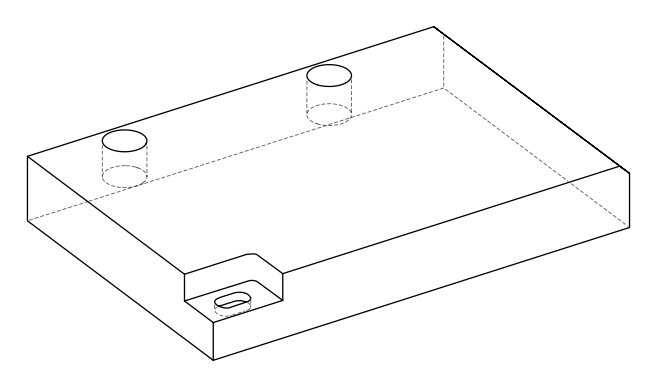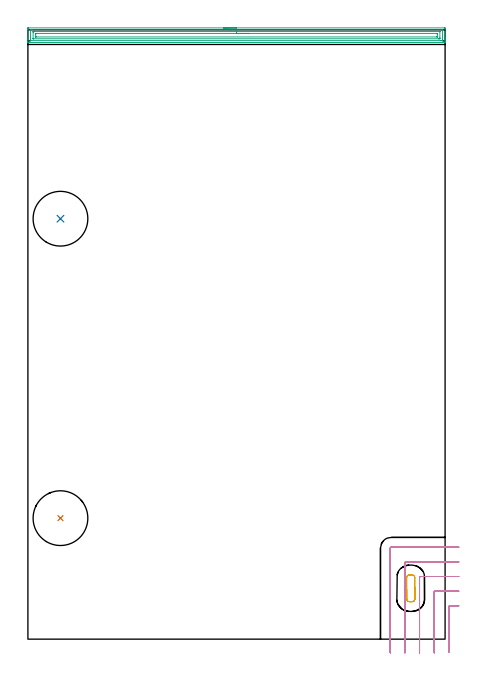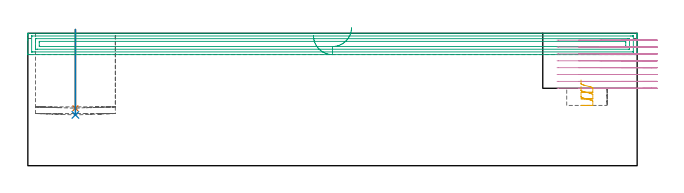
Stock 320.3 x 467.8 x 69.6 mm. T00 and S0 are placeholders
(PLAN: 5 operations, 2 tool changes, 19.5 min)
(1 INDEXABLE_INSERT_DRILL_BLIND_HOLE_FROM_SOLID | STEP1POCKET | NXT0302_036 | 0.17 min | 53872 mm3)
(2 INDEXABLE_INSERT_DRILL_BLIND_HOLE_FROM_SOLID_1 | STEP1POCKET_1 | NXT0302_036 | 0.18 min | 58717 mm3)
(3 AREA_MILL | FG_CHAMFER_SURFACE | UGT0205_001 | 10.52 min | 20086 mm3)
(4 MILL_CORNER_NOTCH_RECTANGULAR | CORNER_NOTCH_RECTANGULAR | UGT0201_133 | Follow Part, ap 3.75, ae 75% | 8.02 min | 111544 mm3)
(5 MILL_RECTANGULAR_POCKET | POCKET_RECTANGULAR_STRAIGHT | UGT0201_133 | Follow Part, ap 3.75, ae 75% | 0.61 min | 6070 mm3)
(TOOL NXT0302_036 | Index. Insert Drill 42mm [880-D4200L50-05] | D42 PA176 FL210 Z2)
(TOOL UGT0205_001 | Chamfer Mill 20 x 3 x 45 deg. | D20 FL50 Z2)
(TOOL UGT0201_133 | Carbide End Mill 15.0 | D15 FL30 Z4)
(OP 1 INDEXABLE_INSERT_DRILL_BLIND_HOLE_FROM_SOLID)
G17 G21 G94 G90
T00 M6
G54
G17 G0 G90 X25. Y92.9 S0 M3
G43 Z79.6 H1
G94 G81 G98 Z30.2 F250. R71.6
G80
M5
M2
(OP 2 INDEXABLE_INSERT_DRILL_BLIND_HOLE_FROM_SOLID_1)
G17 G21 G94 G90
T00 M6
G54
G17 G0 G90 X25. Y322.8 S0 M3
G43 Z79.6 H1
G94 G81 G98 Z26.7 F250. R71.6
G80
M5
M2
(OP 3 AREA_MILL)
G17 G21 G94 G90
T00 M6
G54
G17 G0 G90 X150.15 Y469.3 S1061 M3
G43 Z79.6 H0
Z68.4
G94 G1 X150.188 Z67.528 F250.
X150.302 Z66.664
X150.491 Z65.812
X150.753 Z64.98
X151.087 Z64.174
X151.49 Z63.4
X151.958 Z62.664
X152.49 Z61.972
X153.079 Z61.329
X153.722 Z60.74
X154.414 Z60.208
X155.15 Z59.74
X155.924 Z59.337
X156.73 Z59.003
X157.562 Z58.741
X158.413 Z58.552
X159.278 Z58.438
X160.15 Z58.4
X319.677 Y469.299 Z58.401
X320.035 Y469.297 Z58.402
X320.29 Y469.293 Z58.404
X320.294 Y468.947 Z58.751
X320.3 Y468.337 Z59.36
Y461.077 Z66.618
Y460.547 Z67.15
Y460.202 Z67.494
Y459.672 Z68.024
Y459.328 Z68.367
Y458.638 Z69.061
Y458.378 Z69.321
X320.297 Y458.237 Z69.455
X320.29 Y458.102 Z69.588
X320.124 Y458.1 Z69.6
X0.176
X0.01 Y458.102 Z69.588
X0.003 Y458.237 Z69.455
X0. Y458.379 Z69.321
Y458.638 Z69.061
Y459.328 Z68.367
Y460.547 Z67.15
Y461.077 Z66.618
Y461.686 Z66.009
Y468.947 Z58.751
X0.003 Y469.215 Z58.483
X0.01 Y469.292 Z58.405
X0.089 Y469.299 Z58.399
X0.623 Y469.3 Z58.4
X160.15
Y467.886 Z59.814
X318.081 Y467.885 Z59.815
X318.243 Y467.882 Z59.818
X318.281 Y467.879 Z59.821
X318.29 Y467.876 Z59.824
X318.294 Y467.865 Z59.835
X318.297 Y467.833 Z59.867
X318.3 Y467.671 Z60.029
Y459.801 Z67.899
X318.298 Y459.667 Z68.033
X318.293 Y459.56 Z68.14
X318.29 Y459.529 Z68.171
X318.28 Y459.521 Z68.179
X318.241 Y459.52 Z68.18
X317.889 Y459.515 Z68.185
X317.699 Y459.514 Z68.186
X316.996
X2.219 Y459.515 Z68.185
X2.057 Y459.518 Z68.182
X2.018 Y459.521 Z68.179
X2.01 Y459.524 Z68.176
X2.006 Y459.535 Z68.165
X2.003 Y459.567 Z68.133
X2. Y459.729 Z67.971
Y467.599 Z60.101
X2.002 Y467.733 Z59.967
X2.007 Y467.84 Z59.86
X2.01 Y467.871 Z59.829
X2.02 Y467.879 Z59.821
X2.059 Y467.88 Z59.82
X2.41 Y467.885 Z59.815
X2.601 Y467.886 Z59.814
X3.304
X160.15
Y466.472 Z61.228
X315.951 Y466.471 Z61.229
X316.102 Y466.47 Z61.23
X316.253 Y466.466 Z61.234
X316.288 Y466.465 Z61.235
X316.292 Y466.439 Z61.261
X316.297 Y466.388 Z61.312
X316.299 Y466.323 Z61.377
X316.3 Y461.758 Z65.942
X316.296 Y461.077 Z66.623
X316.293 Y460.98 Z66.72
X316.29 Y460.938 Z66.762
X316.247 Y460.935 Z66.765
X316.102 Y460.932 Z66.768
X315.36 Y460.929 Z66.771
X315.208 Y460.928 Z66.772
X4.349 Y460.929 Z66.771
X4.198 Y460.93 Z66.77
X4.047 Y460.934 Z66.766
X4.012 Y460.935 Z66.765
X4.008 Y460.961 Z66.739
X4.003 Y461.012 Z66.688
X4.001 Y461.077 Z66.623
X4. Y465.642 Z62.058
X4.004 Y466.323 Z61.377
X4.007 Y466.42 Z61.28
X4.01 Y466.462 Z61.238
X4.053 Y466.465 Z61.235
X4.198 Y466.468 Z61.232
X4.94 Y466.471 Z61.229
X5.092 Y466.472 Z61.228
X160.15
Y465.057 Z62.643
X314.156
X314.207 Y465.056 Z62.644
X314.259 Y465.052 Z62.648
X314.29 Y465.047 Z62.653
X314.293 Y465. Z62.7
X314.3 Y464.589 Z63.111
Y462.84 Z64.86
Y462.826 Z64.874
X314.292 Y462.396 Z65.304
X314.289 Y462.35 Z65.35
X314.21 Y462.346 Z65.354
X314.079 Y462.343 Z65.357
X6.144
X6.093 Y462.344 Z65.356
X6.041 Y462.348 Z65.352
X6.01 Y462.353 Z65.347
X6.007 Y462.4 Z65.3
X6. Y462.811 Z64.889
Y464.574 Z63.126
X6.008 Y465.004 Z62.696
X6.011 Y465.05 Z62.65
X6.09 Y465.054 Z62.646
X6.221 Y465.056 Z62.644
X160.15 Y465.057 Z62.643
X161.022 Z62.681
X161.886 Z62.795
X162.738 Z62.983
X163.57 Z63.246
X164.376 Z63.58
X165.15 Z63.982
X165.886 Z64.451
X166.578 Z64.982
X167.221 Z65.572
X167.81 Z66.215
X168.341 Z66.907
X168.81 Z67.643
X169.213 Z68.416
X169.547 Z69.222
X169.809 Z70.054
X169.998 Z70.906
X170.112 Z71.771
X170.15 Z72.643
G0 Z79.6
M5
M2
(OP 4 MILL_CORNER_NOTCH_RECTANGULAR)
G17 G21 G94 G90
T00 M6
G54
G17 G0 G90 X330.8 Y25.6 S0 M3
G43 Z79.6 H0
Z65.987
G94 G1 X327.8 F250.
X323.945 F500.
G3 X323.2 Y24.855 R0.75
G1 Y-6.917
Y-9.917 F250.
G0 Z79.6
X330.8 Y36.85
Z65.987
G1 X327.8
X312.695 F500.
G3 X311.95 Y36.105 R0.75
G1 Y-7.5
Y-10.5 F250.
G0 Z79.6
X330.8 Y48.1
Z65.987
G1 X327.8
X301.445 F500.
G3 X300.7 Y47.355 R0.75
G1 Y-7.5
Y-10.5 F250.
G0 Z79.6
X330.8 Y59.35
Z65.987
G1 X327.8
X290.196 F500.
G3 X289.45 Y58.604 R0.75
G1 Y-7.5
Y-10.5 F250.
G0 Z79.6
X330.8 Y70.6
Z65.987
G1 X327.8
X278.946 F500.
G3 X278.2 Y69.854 R0.75
G1 Y-7.5
Y-10.5 F250.
G0 Z79.6
X330.8 Y25.6
Z62.375
G1 X327.8
X323.945 F500.
G3 X323.2 Y24.855 R0.75
G1 Y-6.917
Y-9.917 F250.
G0 Z79.6
X330.8 Y36.85
Z62.375
G1 X327.8
X312.695 F500.
G3 X311.95 Y36.105 R0.75
G1 Y-7.5
Y-10.5 F250.
G0 Z79.6
X330.8 Y48.1
Z62.375
G1 X327.8
X301.445 F500.
G3 X300.7 Y47.355 R0.75
G1 Y-7.5
Y-10.5 F250.
G0 Z79.6
X330.8 Y59.35
Z62.375
G1 X327.8
X290.196 F500.
G3 X289.45 Y58.604 R0.75
G1 Y-7.5
Y-10.5 F250.
G0 Z79.6
X330.8 Y70.6
Z62.375
G1 X327.8
X278.946 F500.
G3 X278.2 Y69.854 R0.75
G1 Y-7.5
Y-10.5 F250.
G0 Z79.6
X330.8 Y25.6
Z58.762
G1 X327.8
X323.945 F500.
G3 X323.2 Y24.855 R0.75
G1 Y-6.917
Y-9.917 F250.
G0 Z79.6
X330.8 Y36.85
Z58.762
G1 X327.8
X312.695 F500.
G3 X311.95 Y36.105 R0.75
G1 Y-7.5
Y-10.5 F250.
G0 Z79.6
X330.8 Y48.1
Z58.762
G1 X327.8
X301.445 F500.
G3 X300.7 Y47.355 R0.75
G1 Y-7.5
Y-10.5 F250.
G0 Z79.6
X330.8 Y59.35
Z58.762
G1 X327.8
X290.196 F500.
G3 X289.45 Y58.604 R0.75
G1 Y-7.5
Y-10.5 F250.
G0 Z79.6
X330.8 Y70.6
Z58.762
G1 X327.8
X278.946 F500.
G3 X278.2 Y69.854 R0.75
G1 Y-7.5
Y-10.5 F250.
G0 Z79.6
X330.8 Y25.6
Z55.15
G1 X327.8
X323.945 F500.
G3 X323.2 Y24.855 R0.75
G1 Y-6.917
Y-9.917 F250.
G0 Z79.6
X330.8 Y36.85
Z55.15
G1 X327.8
X312.695 F500.
G3 X311.95 Y36.105 R0.75
G1 Y-7.5
Y-10.5 F250.
G0 Z79.6
X330.8 Y48.1
Z55.15
G1 X327.8
X301.445 F500.
G3 X300.7 Y47.355 R0.75
G1 Y-7.5
Y-10.5 F250.
G0 Z79.6
X330.8 Y59.35
Z55.15
G1 X327.8
X290.196 F500.
G3 X289.45 Y58.604 R0.75
G1 Y-7.5
Y-10.5 F250.
G0 Z79.6
X330.8 Y70.6
Z55.15
G1 X327.8
X278.946 F500.
G3 X278.2 Y69.854 R0.75
G1 Y-7.5
Y-10.5 F250.
G0 Z79.6
X330.8 Y25.6
Z51.537
G1 X327.8
X323.945 F500.
G3 X323.2 Y24.855 R0.75
G1 Y-6.917
Y-9.917 F250.
G0 Z79.6
X330.8 Y36.85
Z51.537
G1 X327.8
X312.695 F500.
G3 X311.95 Y36.105 R0.75
G1 Y-7.5
Y-10.5 F250.
G0 Z79.6
X330.8 Y48.1
Z51.537
G1 X327.8
X301.445 F500.
G3 X300.7 Y47.355 R0.75
G1 Y-7.5
Y-10.5 F250.
G0 Z79.6
X330.8 Y59.35
Z51.537
G1 X327.8
X290.196 F500.
G3 X289.45 Y58.604 R0.75
G1 Y-7.5
Y-10.5 F250.
G0 Z79.6
X330.8 Y70.6
Z51.537
G1 X327.8
X278.946 F500.
G3 X278.2 Y69.854 R0.75
G1 Y-7.5
Y-10.5 F250.
G0 Z79.6
X330.8 Y25.6
Z47.925
G1 X327.8
X323.945 F500.
G3 X323.2 Y24.855 R0.75
G1 Y-6.917
Y-9.917 F250.
G0 Z79.6
X330.8 Y36.85
Z47.925
G1 X327.8
X312.695 F500.
G3 X311.95 Y36.105 R0.75
G1 Y-7.5
Y-10.5 F250.
G0 Z79.6
X330.8 Y48.1
Z47.925
G1 X327.8
X301.445 F500.
G3 X300.7 Y47.355 R0.75
G1 Y-7.5
Y-10.5 F250.
G0 Z79.6
X330.8 Y59.35
Z47.925
G1 X327.8
X290.196 F500.
G3 X289.45 Y58.604 R0.75
G1 Y-7.5
Y-10.5 F250.
G0 Z79.6
X330.8 Y70.6
Z47.925
G1 X327.8
X278.946 F500.
G3 X278.2 Y69.854 R0.75
G1 Y-7.5
Y-10.5 F250.
G0 Z79.6
X330.8 Y25.6
Z44.312
G1 X327.8
X323.945 F500.
G3 X323.2 Y24.855 R0.75
G1 Y-6.917
Y-9.917 F250.
G0 Z79.6
X330.8 Y36.85
Z44.312
G1 X327.8
X312.695 F500.
G3 X311.95 Y36.105 R0.75
G1 Y-7.5
Y-10.5 F250.
G0 Z79.6
X330.8 Y48.1
Z44.312
G1 X327.8
X301.445 F500.
G3 X300.7 Y47.355 R0.75
G1 Y-7.5
Y-10.5 F250.
G0 Z79.6
X330.8 Y59.35
Z44.312
G1 X327.8
X290.196 F500.
G3 X289.45 Y58.604 R0.75
G1 Y-7.5
Y-10.5 F250.
G0 Z79.6
X330.8 Y70.6
Z44.312
G1 X327.8
X278.946 F500.
G3 X278.2 Y69.854 R0.75
G1 Y-7.5
Y-10.5 F250.
G0 Z79.6
X330.8 Y25.6
Z40.7
G1 X327.8
X323.945 F500.
G3 X323.2 Y24.855 R0.75
G1 Y-6.917
Y-9.917 F250.
G0 Z79.6
X330.8 Y36.85
Z40.7
G1 X327.8
X312.695 F500.
G3 X311.95 Y36.105 R0.75
G1 Y-7.5
Y-10.5 F250.
G0 Z79.6
X330.8 Y48.1
Z40.7
G1 X327.8
X301.445 F500.
G3 X300.7 Y47.355 R0.75
G1 Y-7.5
Y-10.5 F250.
G0 Z79.6
X330.8 Y59.35
Z40.7
G1 X327.8
X290.196 F500.
G3 X289.45 Y58.604 R0.75
G1 Y-7.5
Y-10.5 F250.
G0 Z79.6
X330.8 Y70.6
Z40.7
G1 X327.8
X278.946 F500.
G3 X278.2 Y69.854 R0.75
G1 Y-7.5
Y-10.5 F250.
G0 Z79.6
M5
M2
(OP 5 MILL_RECTANGULAR_POCKET)
G17 G21 G94 G90
T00 M6
G54
G17 G0 G90 X290.8 Y38.114 S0 M3
G43 Z79.6 H0
Z45.036
G94 G1 Y30.8 Z43.077 F250.
Y30.658 Z43.039
X290.857 Y30.305 Z42.943
X290.976 Y29.968 Z42.847
X291.153 Y29.657 Z42.751
X291.382 Y29.382 Z42.655
X291.657 Y29.153 Z42.559
X291.968 Y28.976 Z42.463
X292.305 Y28.857 Z42.368
X292.658 Y28.8 Z42.272
X295.142 Z41.606
X295.495 Y28.857 Z41.51
X295.832 Y28.976 Z41.415
X296.143 Y29.153 Z41.319
X296.418 Y29.382 Z41.223
X296.647 Y29.657 Z41.127
X296.824 Y29.968 Z41.031
X296.943 Y30.305 Z40.935
X297. Y30.658 Z40.839
Y39.05 Z38.591
Y47.3 F500.
G3 X295. Y49.3 R2.
G1 X292.8
G3 X290.8 Y47.3 R2.
G1 Y30.8
G3 X292.8 Y28.8 R2.
G1 X295.
G3 X297. Y30.8 R2.
G1 Y39.05
Y40.05
G0 X290.8 Y38.114 Z41.591
G1 Y30.8 Z39.631 F250.
Y30.658 Z39.593
X290.857 Y30.305 Z39.497
X290.976 Y29.968 Z39.401
X291.153 Y29.657 Z39.306
X291.382 Y29.382 Z39.21
X291.657 Y29.153 Z39.114
X291.968 Y28.976 Z39.018
X292.305 Y28.857 Z38.922
X292.658 Y28.8 Z38.826
X295.142 Z38.161
X295.495 Y28.857 Z38.065
X295.832 Y28.976 Z37.969
X296.143 Y29.153 Z37.873
X296.418 Y29.382 Z37.777
X296.647 Y29.657 Z37.682
X296.824 Y29.968 Z37.586
X296.943 Y30.305 Z37.49
X297. Y30.658 Z37.394
Y39.05 Z35.145
Y47.3 F500.
G3 X295. Y49.3 R2.
G1 X292.8
G3 X290.8 Y47.3 R2.
G1 Y30.8
G3 X292.8 Y28.8 R2.
G1 X295.
G3 X297. Y30.8 R2.
G1 Y39.05
Y40.05
G0 X290.8 Y38.114 Z38.145
G1 Y30.8 Z36.186 F250.
Y30.658 Z36.148
X290.857 Y30.305 Z36.052
X290.976 Y29.968 Z35.956
X291.153 Y29.657 Z35.86
X291.382 Y29.382 Z35.764
X291.657 Y29.153 Z35.668
X291.968 Y28.976 Z35.573
X292.305 Y28.857 Z35.477
X292.658 Y28.8 Z35.381
X295.142 Z34.715
X295.495 Y28.857 Z34.62
X295.832 Y28.976 Z34.524
X296.143 Y29.153 Z34.428
X296.418 Y29.382 Z34.332
X296.647 Y29.657 Z34.236
X296.824 Y29.968 Z34.14
X296.943 Y30.305 Z34.044
X297. Y30.658 Z33.948
Y39.05 Z31.7
Y47.3 F500.
G3 X295. Y49.3 R2.
G1 X292.8
G3 X290.8 Y47.3 R2.
G1 Y30.8
G3 X292.8 Y28.8 R2.
G1 X295.
G3 X297. Y30.8 R2.
G1 Y39.05
Y40.05
G0 Z79.6
M5
M2
